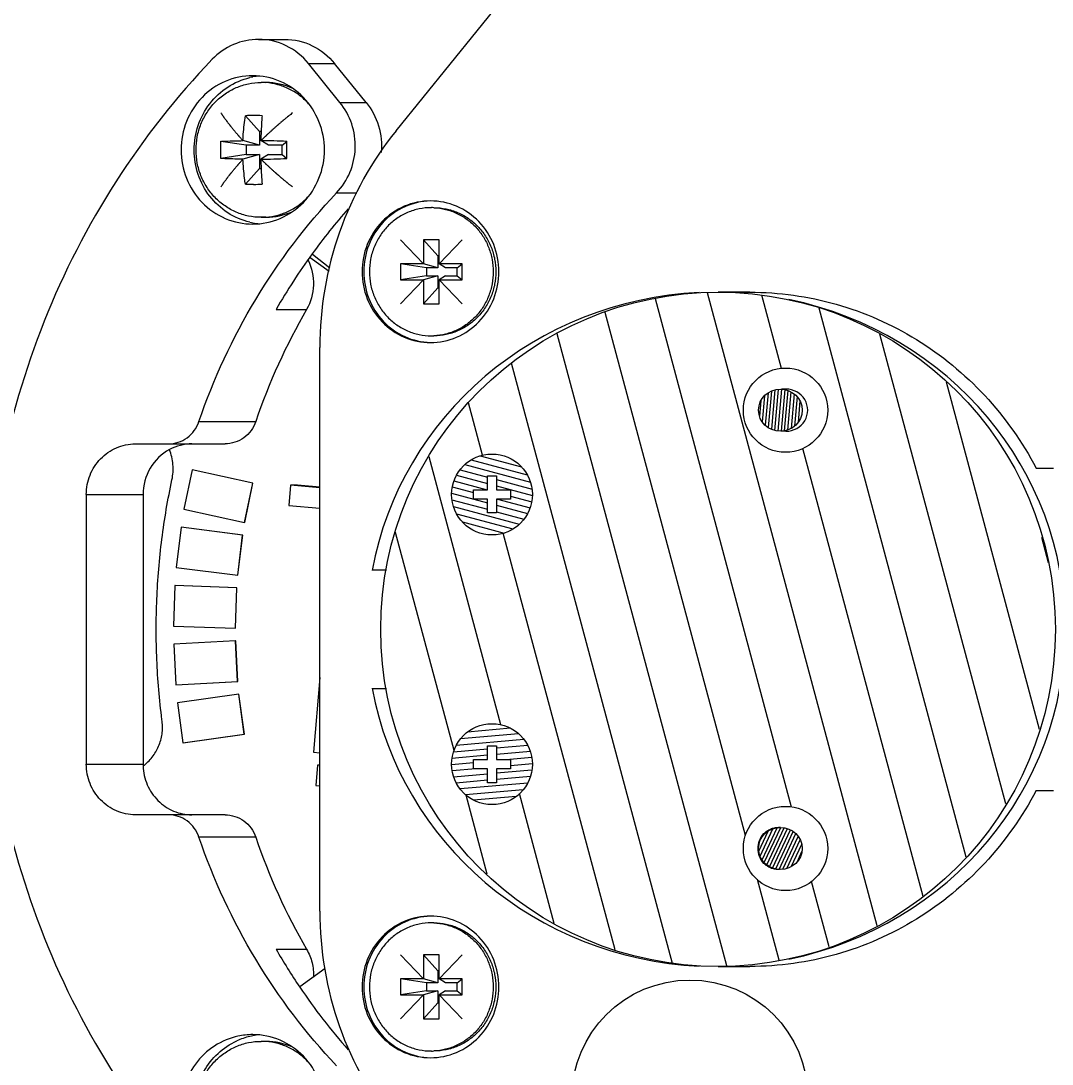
# Model space of a CAD drawing. Header units: millimetres. Extents: x 0 to 841, y 0 to 594.
# Drawn here: x 407.98 to 423.26, y 225.61 to 241.08 of the extents above; entities that cross this region are included whole.
import ezdxf

# ---------------------------------------------------------------- set-up
doc = ezdxf.new("R2010")
doc.units = ezdxf.units.MM
doc.header["$LTSCALE"] = 46.255
doc.layers.get('0').update_dxf_attribs({"linetype": 'CONTINUOUS'})
doc.layers.add('AXIS', color=7, linetype='CONTINUOUS')
doc.layers.add('COSMETIC', color=7, linetype='CONTINUOUS')
doc.styles.get("Standard").update_dxf_attribs({"font": 'txt', "width": 0.85})
doc.dimstyles.get("Standard").update_dxf_attribs({"dimtxt": 3.5, "dimasz": 3.5, "dimexe": 1.5, "dimexo": 1, "dimtad": 1, "dimtxsty": 'STANDARD', "dimcen": 0.09, "dimadec": 0, "dimazin": 0, "dimtol": 1, "dimtp": 0.01, "dimtm": 0.01, "dimtfac": 1, "dimtofl": 0, "dimtmove": 0, "dimatfit": 3, "dimfxl": 1, "dimtolj": 1, "dimarcsym": 0})

msp = doc.modelspace()

# ---------------------------------------------------------------- linework, layer by layer
at = {"color": 7, "linetype": 'CONTINUOUS'}
for p, q in [((413.537, 239.449), (416.073, 242.578)), ((411.498, 240.804), (411.886, 240.804)), ((412.238, 240.447), (412.626, 240.447)), ((412.705, 239.869), (412.238, 240.447)), ((413.094, 239.869), (412.626, 240.447)), ((411.606, 240.165), (411.537, 240.165)), ((412.705, 239.869), (413.094, 239.869)), ((411.514, 239.44), (411.304, 239.672)), ((411.536, 239.44), (411.514, 239.44)), ((411.514, 239.44), (411.514, 239.233)), ((411.315, 239.233), (410.937, 239.291)), ((411.514, 239.233), (411.267, 239.302)), ((411.514, 239.233), (411.315, 239.233)), ((411.315, 239.233), (411.315, 239.096)), ((411.647, 239.233), (411.532, 239.302)), ((411.846, 239.233), (411.647, 239.233)), ((411.846, 239.233), (411.918, 239.291)), ((411.846, 239.096), (411.846, 239.233)), ((411.315, 239.096), (410.937, 239.038)), ((411.514, 239.096), (411.267, 239.027)), ((411.315, 239.096), (411.514, 239.096)), ((411.514, 239.096), (411.514, 238.89)), ((411.647, 239.096), (411.532, 239.027)), ((411.647, 239.096), (411.846, 239.096)), ((411.846, 239.096), (411.918, 239.038)), ((411.514, 238.89), (411.304, 238.657)), ((411.514, 238.89), (411.536, 238.89)), ((412.655, 238.527), (412.957, 238.527)), ((411.606, 238.165), (411.537, 238.165)), ((414.173, 237.833), (413.944, 237.833)), ((414.157, 237.596), (413.944, 237.833)), ((413.944, 237.833), (413.944, 237.477)), ((414.173, 237.477), (414.173, 237.833)), ((412.262, 237.571), (412.544, 237.367)), ((412.297, 237.618), (412.554, 237.417)), ((414.173, 237.596), (414.157, 237.596)), ((414.157, 237.596), (414.157, 237.418)), ((413.944, 237.477), (413.6, 237.477)), ((413.985, 237.418), (413.6, 237.477)), ((413.6, 237.477), (413.6, 237.24)), ((414.157, 237.418), (413.944, 237.477)), ((414.157, 237.418), (413.985, 237.418)), ((413.985, 237.418), (413.985, 237.299)), ((414.518, 237.477), (414.173, 237.477)), ((414.271, 237.418), (414.173, 237.477)), ((414.443, 237.418), (414.271, 237.418)), ((414.443, 237.418), (414.518, 237.477)), ((414.443, 237.299), (414.443, 237.418)), ((414.518, 237.24), (414.518, 237.477)), ((413.985, 237.299), (413.6, 237.24)), ((413.6, 237.24), (413.944, 237.24)), ((414.157, 237.299), (413.944, 237.24)), ((413.944, 237.24), (413.944, 236.883)), ((413.985, 237.299), (414.157, 237.299)), ((414.157, 237.299), (414.157, 237.121)), ((414.271, 237.299), (414.173, 237.24)), ((414.173, 237.24), (414.518, 237.24)), ((414.173, 236.883), (414.173, 237.24)), ((414.271, 237.299), (414.443, 237.299)), ((414.443, 237.299), (414.518, 237.24)), ((414.157, 237.121), (413.944, 236.883)), ((414.157, 237.121), (414.173, 237.121)), ((418.308, 237.055), (418.78, 237.055)), ((413.944, 236.883), (414.173, 236.883)), ((411.757, 236.799), (412.21, 236.799)), ((412.407, 227.875), (412.407, 236.235)), ((419.313, 235.618), (419.248, 235.618)), ((410.615, 235.138), (411.456, 235.138)), ((419.313, 234.993), (419.242, 234.993)), ((409.67, 234.805), (411.001, 234.805)), ((410.513, 234.422), (410.393, 233.835)), ((410.516, 234.422), (410.513, 234.422)), ((411.411, 234.225), (410.513, 234.422)), ((411.413, 234.225), (410.516, 234.422)), ((414.889, 234.329), (415.026, 234.329)), ((414.889, 234.123), (414.889, 234.329)), ((415.026, 234.329), (415.026, 234.123)), ((411.29, 233.638), (411.411, 234.225)), ((411.293, 233.638), (411.413, 234.225)), ((411.413, 234.225), (411.411, 234.225)), ((411.97, 234.193), (411.945, 233.893)), ((412.074, 234.193), (411.97, 234.193)), ((412.407, 234.153), (411.97, 234.193)), ((412.407, 234.163), (412.074, 234.193)), ((414.684, 234.123), (414.889, 234.123)), ((414.684, 233.987), (414.684, 234.123)), ((415.026, 234.123), (415.231, 234.123)), ((415.231, 234.123), (415.231, 233.987)), ((408.945, 234.055), (409.786, 234.055)), ((408.945, 234.055), (408.945, 230.055)), ((409.786, 234.055), (409.786, 230.055)), ((414.889, 233.987), (414.684, 233.987)), ((414.889, 233.781), (414.889, 233.987)), ((415.231, 233.987), (415.026, 233.987)), ((415.026, 233.987), (415.026, 233.781)), ((410.393, 233.835), (411.29, 233.638)), ((411.945, 233.893), (412.407, 233.851)), ((415.026, 233.781), (414.889, 233.781)), ((411.293, 233.638), (411.29, 233.638)), ((410.35, 233.568), (410.279, 232.973)), ((410.352, 233.568), (410.35, 233.568)), ((411.26, 233.453), (410.35, 233.568)), ((411.263, 233.453), (410.352, 233.568)), ((411.19, 232.857), (411.26, 233.453)), ((411.192, 232.857), (411.263, 233.453)), ((411.263, 233.453), (411.26, 233.453)), ((410.279, 232.973), (411.19, 232.857)), ((411.192, 232.857), (411.19, 232.857)), ((413.393, 232.93), (413.182, 232.93)), ((410.258, 232.703), (410.238, 232.103)), ((410.261, 232.703), (410.258, 232.703)), ((411.176, 232.67), (410.258, 232.703)), ((411.178, 232.67), (410.261, 232.703)), ((411.155, 232.07), (411.176, 232.67)), ((411.158, 232.07), (411.178, 232.67)), ((411.178, 232.67), (411.176, 232.67)), ((410.238, 232.103), (411.155, 232.07)), ((411.158, 232.07), (411.155, 232.07)), ((411.157, 231.882), (410.241, 231.833)), ((410.241, 231.833), (410.271, 231.233)), ((411.159, 231.882), (411.157, 231.882)), ((411.187, 231.283), (411.157, 231.882)), ((411.19, 231.283), (411.159, 231.882)), ((412.407, 231.34), (412.313, 230.232)), ((410.271, 231.233), (411.187, 231.283)), ((410.273, 231.233), (411.19, 231.283)), ((411.19, 231.283), (411.187, 231.283)), ((413.182, 231.18), (413.393, 231.18)), ((411.205, 231.096), (410.296, 230.964)), ((411.207, 231.096), (411.205, 231.096)), ((411.285, 230.502), (411.205, 231.096)), ((411.288, 230.502), (411.207, 231.096)), ((410.296, 230.964), (410.377, 230.37)), ((410.377, 230.37), (411.285, 230.502)), ((410.379, 230.37), (411.288, 230.502)), ((411.288, 230.502), (411.285, 230.502)), ((410.379, 230.37), (410.377, 230.37)), ((412.313, 230.232), (412.407, 230.224)), ((414.889, 230.329), (415.026, 230.329)), ((414.889, 230.123), (414.889, 230.329)), ((415.026, 230.329), (415.026, 230.123)), ((414.684, 230.123), (414.889, 230.123)), ((414.684, 229.987), (414.684, 230.123)), ((415.026, 230.123), (415.231, 230.123)), ((415.231, 230.123), (415.231, 229.987)), ((408.945, 230.055), (409.786, 230.055)), ((412.371, 230.041), (412.345, 229.741)), ((412.407, 230.041), (412.371, 230.041)), ((412.407, 230.038), (412.371, 230.041)), ((414.889, 229.987), (414.684, 229.987)), ((414.889, 229.781), (414.889, 229.987)), ((415.231, 229.987), (415.026, 229.987)), ((415.026, 229.987), (415.026, 229.781)), ((415.026, 229.781), (414.889, 229.781)), ((412.345, 229.741), (412.407, 229.736)), ((411.001, 229.305), (409.67, 229.305)), ((419.233, 229.118), (419.203, 229.118)), ((411.456, 228.972), (410.615, 228.972)), ((419.214, 228.493), (419.203, 228.493)), ((411.757, 227.311), (412.21, 227.311)), ((414.173, 227.227), (413.944, 227.227)), ((414.157, 226.989), (413.944, 227.227)), ((413.944, 227.227), (413.944, 226.87)), ((414.173, 226.87), (414.173, 227.227)), ((412.486, 227.023), (412.11, 226.751)), ((414.173, 226.989), (414.157, 226.989)), ((414.157, 226.989), (414.157, 226.811)), ((418.308, 227.055), (418.78, 227.055)), ((413.944, 226.87), (413.6, 226.87)), ((413.985, 226.811), (413.6, 226.87)), ((413.6, 226.87), (413.6, 226.633)), ((414.157, 226.811), (413.944, 226.87)), ((414.518, 226.87), (414.173, 226.87)), ((414.271, 226.811), (414.173, 226.87)), ((414.443, 226.811), (414.518, 226.87)), ((414.518, 226.633), (414.518, 226.87)), ((413.985, 226.692), (413.6, 226.633)), ((414.157, 226.692), (413.944, 226.633)), ((414.157, 226.811), (413.985, 226.811)), ((413.985, 226.811), (413.985, 226.692)), ((413.985, 226.692), (414.157, 226.692)), ((414.157, 226.692), (414.157, 226.514)), ((414.271, 226.692), (414.173, 226.633)), ((414.443, 226.811), (414.271, 226.811)), ((414.271, 226.692), (414.443, 226.692)), ((414.443, 226.692), (414.443, 226.811)), ((414.443, 226.692), (414.518, 226.633)), ((413.6, 226.633), (413.944, 226.633)), ((413.944, 226.633), (413.944, 226.277)), ((414.157, 226.514), (413.944, 226.277)), ((414.157, 226.514), (414.173, 226.514)), ((414.173, 226.633), (414.518, 226.633)), ((414.173, 226.277), (414.173, 226.633)), ((413.944, 226.277), (414.173, 226.277)), ((411.606, 225.945), (411.537, 225.945))]:
    msp.add_line(p, q, dxfattribs=at)
at = {"color": 2, "linetype": 'CONTINUOUS'}
for p, q in [((420.667, 227.659), (418.153, 237.044)), ((419.399, 229.42), (417.38, 236.957)), ((419.249, 235.923), (418.958, 237.011)), ((418.716, 228.996), (416.637, 236.755)), ((421.988, 228.674), (419.806, 236.816)), ((418.438, 227.064), (415.926, 236.439)), ((422.572, 229.467), (420.706, 236.43)), ((417.631, 227.101), (415.247, 236)), ((423.072, 230.572), (421.693, 235.718)), ((418.998, 235.518), (418.964, 235.133)), ((419.05, 235.562), (419.008, 235.081)), ((419.101, 235.589), (419.053, 235.046)), ((419.15, 235.606), (419.099, 235.022)), ((419.2, 235.614), (419.146, 235.005)), ((419.248, 235.616), (419.194, 234.996)), ((419.296, 235.611), (419.242, 234.993)), ((419.343, 235.598), (419.29, 234.998)), ((419.389, 235.577), (419.34, 235.011)), ((419.435, 235.548), (419.39, 235.033)), ((419.48, 235.506), (419.441, 235.067)), ((414.816, 234.637), (414.608, 235.412)), ((418.943, 235.443), (418.923, 235.216)), ((419.522, 235.444), (419.494, 235.12)), ((421.347, 228.095), (419.567, 234.738)), ((415.09, 230.64), (414.025, 234.614)), ((414.651, 234.568), (415.48, 234.346)), ((414.784, 234.628), (415.394, 234.465)), ((414.485, 234.422), (414.889, 234.313)), ((414.556, 234.498), (415.529, 234.238)), ((414.393, 234.255), (414.885, 234.123)), ((414.431, 234.341), (414.889, 234.218)), ((415.026, 234.277), (415.551, 234.136)), ((414.369, 234.166), (414.684, 234.082)), ((415.026, 234.181), (415.556, 234.039)), ((414.359, 234.073), (414.889, 233.931)), ((414.364, 233.976), (414.889, 233.836)), ((415.039, 233.987), (415.523, 233.857)), ((415.231, 234.031), (415.546, 233.946)), ((414.386, 233.875), (415.361, 233.614)), ((415.026, 233.895), (415.485, 233.772)), ((415.026, 233.799), (415.432, 233.69)), ((414.433, 233.767), (415.267, 233.543)), ((414.519, 233.648), (415.136, 233.483)), ((414.397, 230.256), (413.53, 233.492)), ((414.771, 233.485), (414.777, 233.483)), ((416.781, 227.304), (415.125, 233.482)), ((423.207, 233.04), (423.106, 233.419)), ((415.233, 230.588), (414.595, 230.532)), ((415.432, 230.42), (414.426, 230.332)), ((415.351, 230.505), (414.492, 230.43)), ((414.889, 230.28), (414.386, 230.235)), ((415.489, 230.332), (415.026, 230.291)), ((415.527, 230.243), (415.026, 230.199)), ((414.684, 230.076), (414.358, 230.048)), ((414.889, 230.187), (414.365, 230.141)), ((415.549, 230.152), (415.223, 230.123)), ((414.719, 229.987), (414.367, 229.956)), ((414.889, 229.909), (414.389, 229.865)), ((415.55, 229.967), (415.026, 229.921)), ((415.557, 230.06), (415.231, 230.031)), ((414.889, 229.816), (414.428, 229.776)), ((415.488, 229.776), (414.485, 229.688)), ((415.528, 229.872), (415.026, 229.828)), ((415.421, 229.677), (414.567, 229.603)), ((415.879, 227.695), (415.364, 229.619)), ((414.888, 228.423), (414.574, 229.596)), ((415.317, 229.575), (414.686, 229.52)), ((418.913, 228.766), (419.051, 229.062)), ((418.932, 228.693), (419.121, 229.097)), ((418.961, 228.639), (419.182, 229.113)), ((418.994, 228.596), (419.237, 229.117)), ((419.032, 228.562), (419.288, 229.112)), ((419.073, 228.535), (419.336, 229.1)), ((419.116, 228.514), (419.381, 229.081)), ((419.164, 228.501), (419.423, 229.057)), ((419.214, 228.494), (419.462, 229.025)), ((419.268, 228.496), (419.497, 228.985)), ((419.327, 228.507), (419.527, 228.935)), ((419.393, 228.535), (419.549, 228.868)), ((419.479, 228.604), (419.552, 228.761)), ((419.212, 227.148), (418.891, 228.343)), ((419.955, 227.346), (419.695, 228.315))]:
    msp.add_line(p, q, dxfattribs=at)
at = {"color": 7, "linetype": 'CONTINUOUS'}
for centre, radius in [((418.308, 232.055), 5), ((419.308, 235.305), 0.625), ((414.958, 234.055), 0.6), ((414.958, 230.055), 0.6), ((419.308, 228.805), 0.625)]:
    msp.add_circle(centre, radius, dxfattribs=at)
for centre, radius, start, end in [((411.537, 239.231), 0.933, 85.7698, 89.9971), ((411.606, 239.226), 0.938, 64.9096, 89.9707), ((411.424, 236.81), 2.865, 89.9718, 92.3919), ((411.425, 236.561), 3.113, 87.7056, 89.9932), ((412.92, 239.165), 1.988, 176.3378, 183.6622), ((411.389, 226.825), 12.477, 87.5721, 89.3416), ((401.412, 239.165), 10.506, 359.3077, 0.6923), ((411.39, 251.471), 12.445, 270.656, 272.4302), ((411.425, 241.566), 2.911, 267.6274, 270.0089), ((411.424, 241.801), 3.147, 270.019, 272.2821), ((419.723, 232.213), 9.192, 138.5989, 143.9525), ((414.059, 237.423), 0.886, 87.4943, 89.999), ((411.537, 239.098), 0.933, 270.0029, 274.2302), ((411.606, 239.103), 0.938, 270.0293, 295.0904), ((419.799, 232.159), 9.284, 143.9573, 150.0163), ((420.343, 232.107), 9.389, 150.0209, 161.1657), ((414.059, 237.294), 0.886, 270.001, 272.5057), ((410.512, 234.099), 0.706, 90.0718, 118.318), ((410.559, 230.055), 0.773, 180.001, 181.9252), ((409.377, 230.581), 0.689, 306.7439, 307.8506), ((409.376, 230.582), 0.69, 307.8505, 308.6118), ((420.365, 232.013), 9.414, 198.8487, 209.9647), ((414.059, 226.816), 0.886, 87.4943, 89.999), ((419.81, 231.958), 9.297, 209.9854, 214.0692), ((419.723, 231.898), 9.192, 214.0604, 221.403), ((411.537, 225.012), 0.933, 85.7698, 89.9971), ((411.606, 225.007), 0.938, 64.9096, 89.9707), ((414.059, 226.687), 0.886, 270.001, 272.5057)]:
    msp.add_arc(centre, radius, start, end, dxfattribs=at)
for major_axis, start_param, end_param in [((5.176, 0), 1.619491, 2.965687), ((-5.176, 0), 8.063742, 10.785814), ((5.176, 0), -2.965687, -1.619491)]:
    msp.add_ellipse((418.278, 232.055), major_axis=major_axis, ratio=0.965926, start_param=start_param, end_param=end_param, dxfattribs=at)
for centre in [(419.233, 235.305), (419.233, 228.805)]:
    msp.add_ellipse(centre, major_axis=(0.324, 0), ratio=0.965926, dxfattribs=at)
for points, knots in [([(419.426, 221.058), (420.11, 221.075), (421.48, 221.248), (423.444, 221.91), (425.248, 222.95), (426.824, 224.329), (428.115, 225.995), (429.072, 227.886), (429.661, 229.931), (429.86, 232.055), (429.661, 234.179), (429.072, 236.224), (428.115, 238.115), (426.824, 239.781), (425.248, 241.16), (423.444, 242.2), (421.48, 242.862), (420.11, 243.035), (419.426, 243.052)], [0, 0, 0, 0, 0.061428, 0.123033, 0.184947, 0.247252, 0.309973, 0.373072, 0.436459, 0.5, 0.563541, 0.626928, 0.690027, 0.752748, 0.815053, 0.876967, 0.938572, 1, 1, 1, 1]), ([(422.531, 242.575), (423.062, 242.407), (424.103, 241.983), (425.544, 241.105), (426.835, 240.004), (427.943, 238.708), (428.843, 237.249), (429.733, 235.136), (430.226, 232.27), (429.84, 229.387), (429.029, 227.241), (428.185, 225.747), (427.126, 224.408), (425.877, 223.257), (424.47, 222.321), (423.446, 221.856), (422.921, 221.667)], [0, 0, 0, 0, 0.0615, 0.123268, 0.185354, 0.247778, 0.310525, 0.373549, 0.499759, 0.626019, 0.689102, 0.751922, 0.814428, 0.876598, 0.938441, 1, 1, 1, 1]), ([(411.498, 240.804), (411.371, 240.804), (411.115, 240.751), (410.9, 240.6), (410.812, 240.508)], [0, 0, 0, 0, 0.497578, 1, 1, 1, 1]), ([(412.238, 240.447), (412.149, 240.556), (411.922, 240.739), (411.637, 240.804), (411.498, 240.804)], [0, 0, 0, 0, 0.502861, 1, 1, 1, 1]), ([(411.886, 240.804), (412.026, 240.804), (412.31, 240.739), (412.537, 240.556), (412.626, 240.447)], [0, 0, 0, 0, 0.497139, 1, 1, 1, 1]), ([(410.812, 240.508), (410.279, 239.952), (409.317, 238.729), (408.252, 236.65), (407.595, 234.397), (407.374, 232.055), (407.595, 229.713), (408.252, 227.46), (409.317, 225.381), (410.279, 224.158), (410.812, 223.602)], [0, 0, 0, 0, 0.124061, 0.248884, 0.374286, 0.5, 0.625714, 0.751116, 0.875939, 1, 1, 1, 1]), ([(411.537, 238.165), (411.474, 238.165), (411.347, 238.177), (411.165, 238.235), (410.997, 238.328), (410.849, 238.453), (410.729, 238.606), (410.639, 238.78), (410.584, 238.968), (410.565, 239.165), (410.584, 239.361), (410.639, 239.549), (410.729, 239.723), (410.849, 239.876), (410.997, 240.001), (411.165, 240.094), (411.347, 240.152), (411.474, 240.165), (411.537, 240.165)], [0, 0, 0, 0, 0.061435, 0.123031, 0.184931, 0.247224, 0.30994, 0.373043, 0.436442, 0.5, 0.563558, 0.626957, 0.69006, 0.752776, 0.815069, 0.876969, 0.938565, 1, 1, 1, 1]), ([(412.24, 239.85), (412.2, 239.895), (412.11, 239.977), (411.954, 240.073), (411.785, 240.137), (411.666, 240.158), (411.606, 240.162)], [0, 0, 0, 0, 0.251991, 0.502432, 0.751601, 1, 1, 1, 1]), ([(412.655, 238.527), (412.738, 238.615), (412.874, 238.824), (412.952, 239.188), (412.901, 239.556), (412.782, 239.775), (412.705, 239.869)], [0, 0, 0, 0, 0.248694, 0.499592, 0.750723, 1, 1, 1, 1]), ([(413.094, 239.869), (413.176, 239.768), (413.302, 239.528), (413.327, 239.259), (413.315, 239.127)], [0, 0, 0, 0, 0.498157, 1, 1, 1, 1]), ([(411.267, 239.302), (411.268, 239.334), (411.275, 239.458), (411.289, 239.581), (411.304, 239.672)], [0, 0, 0, 0, 0.256942, 1, 1, 1, 1]), ([(411.55, 239.672), (411.547, 239.643), (411.539, 239.519), (411.534, 239.396), (411.532, 239.302)], [0, 0, 0, 0, 0.240693, 1, 1, 1, 1]), ([(413.537, 239.449), (413.175, 239.003), (412.602, 237.974), (412.407, 236.813), (412.407, 236.235)], [0, 0, 0, 0, 0.498142, 1, 1, 1, 1]), ([(410.937, 239.291), (410.962, 239.293), (411.072, 239.298), (411.182, 239.301), (411.267, 239.302)], [0, 0, 0, 0, 0.230975, 1, 1, 1, 1]), ([(411.267, 239.027), (411.238, 239.028), (411.127, 239.029), (411.017, 239.033), (410.937, 239.038)], [0, 0, 0, 0, 0.267403, 1, 1, 1, 1]), ([(411.304, 238.657), (411.299, 238.686), (411.281, 238.809), (411.271, 238.933), (411.267, 239.027)], [0, 0, 0, 0, 0.241752, 1, 1, 1, 1]), ([(411.532, 239.027), (411.533, 238.995), (411.536, 238.872), (411.543, 238.748), (411.55, 238.657)], [0, 0, 0, 0, 0.257721, 1, 1, 1, 1]), ([(410.615, 235.138), (410.83, 235.768), (411.393, 236.981), (412.201, 238.047), (412.655, 238.527)], [0, 0, 0, 0, 0.501654, 1, 1, 1, 1]), ([(411.606, 238.167), (411.666, 238.171), (411.785, 238.192), (411.954, 238.256), (412.11, 238.352), (412.2, 238.434), (412.24, 238.479)], [0, 0, 0, 0, 0.248399, 0.497568, 0.748009, 1, 1, 1, 1]), ([(414.046, 238.408), (413.916, 238.405), (413.653, 238.344), (413.325, 238.108), (413.108, 237.762), (413.057, 237.493), (413.057, 237.358)], [0, 0, 0, 0, 0.245989, 0.494401, 0.746061, 1, 1, 1, 1]), ([(414.059, 238.308), (413.999, 238.308), (413.878, 238.296), (413.705, 238.241), (413.545, 238.153), (413.405, 238.034), (413.291, 237.889), (413.205, 237.724), (413.153, 237.545), (413.135, 237.358), (413.153, 237.172), (413.205, 236.993), (413.291, 236.828), (413.405, 236.683), (413.545, 236.564), (413.705, 236.475), (413.878, 236.421), (413.999, 236.408), (414.059, 236.408)], [0, 0, 0, 0, 0.061435, 0.123031, 0.184931, 0.247224, 0.30994, 0.373043, 0.436442, 0.5, 0.563558, 0.626957, 0.69006, 0.752776, 0.815069, 0.876969, 0.938565, 1, 1, 1, 1]), ([(414.097, 238.307), (414.156, 238.305), (414.273, 238.288), (414.439, 238.229), (414.592, 238.138), (414.726, 238.019), (414.835, 237.876), (414.916, 237.714), (414.965, 237.54), (414.982, 237.358), (414.965, 237.177), (414.916, 237.002), (414.835, 236.84), (414.726, 236.697), (414.592, 236.578), (414.439, 236.487), (414.273, 236.428), (414.156, 236.412), (414.097, 236.409)], [0, 0, 0, 0, 0.06143, 0.12304, 0.184963, 0.247276, 0.31, 0.373096, 0.436472, 0.5, 0.563528, 0.626904, 0.69, 0.752724, 0.815037, 0.87696, 0.93857, 1, 1, 1, 1]), ([(414.098, 238.308), (414.158, 238.308), (414.278, 238.296), (414.451, 238.241), (414.611, 238.153), (414.751, 238.034), (414.866, 237.889), (414.951, 237.724), (415.003, 237.545), (415.021, 237.358), (415.003, 237.172), (414.951, 236.993), (414.866, 236.828), (414.751, 236.683), (414.611, 236.564), (414.451, 236.475), (414.278, 236.421), (414.158, 236.408), (414.098, 236.408)], [0, 0, 0, 0, 0.061435, 0.123031, 0.184931, 0.247224, 0.30994, 0.373043, 0.436442, 0.5, 0.563558, 0.626957, 0.69006, 0.752776, 0.815069, 0.876969, 0.938565, 1, 1, 1, 1]), ([(412.231, 237.528), (412.287, 237.416), (412.344, 237.16), (412.272, 236.907), (412.21, 236.799)], [0, 0, 0, 0, 0.500255, 1, 1, 1, 1]), ([(413.057, 237.358), (413.057, 237.224), (413.108, 236.954), (413.325, 236.609), (413.653, 236.373), (413.916, 236.312), (414.046, 236.309)], [0, 0, 0, 0, 0.253939, 0.505599, 0.754011, 1, 1, 1, 1]), ([(410.16, 234.805), (410.209, 234.805), (410.309, 234.821), (410.444, 234.891), (410.552, 234.999), (410.599, 235.09), (410.615, 235.138)], [0, 0, 0, 0, 0.246981, 0.495467, 0.746451, 1, 1, 1, 1]), ([(411.456, 235.138), (411.44, 235.09), (411.393, 234.999), (411.285, 234.891), (411.15, 234.821), (411.05, 234.805), (411.001, 234.805)], [0, 0, 0, 0, 0.253549, 0.504533, 0.753019, 1, 1, 1, 1]), ([(408.945, 234.055), (408.945, 234.152), (408.982, 234.348), (409.143, 234.598), (409.383, 234.765), (409.575, 234.805), (409.67, 234.805)], [0, 0, 0, 0, 0.253996, 0.505661, 0.75401, 1, 1, 1, 1]), ([(410.177, 234.721), (410.06, 234.658), (409.858, 234.461), (409.786, 234.189), (409.786, 234.055)], [0, 0, 0, 0, 0.496069, 1, 1, 1, 1]), ([(410.215, 234.274), (410.223, 234.311), (410.233, 234.386), (410.232, 234.5), (410.214, 234.612), (410.192, 234.684), (410.178, 234.719)], [0, 0, 0, 0, 0.250133, 0.500431, 0.750509, 1, 1, 1, 1]), ([(410.066, 230.715), (410.029, 231.011), (409.978, 231.606), (409.978, 232.502), (410.053, 233.394), (410.153, 233.983), (410.215, 234.274)], [0, 0, 0, 0, 0.250031, 0.500125, 0.750157, 1, 1, 1, 1]), ([(409.807, 230.043), (409.831, 230.062), (409.877, 230.104), (409.937, 230.176), (409.988, 230.256), (410.027, 230.342), (410.056, 230.432), (410.072, 230.526), (410.076, 230.621), (410.071, 230.684), (410.066, 230.715)], [0, 0, 0, 0, 0.123466, 0.247503, 0.372086, 0.497153, 0.622608, 0.748329, 0.874176, 1, 1, 1, 1]), ([(409.67, 229.305), (409.575, 229.305), (409.383, 229.345), (409.143, 229.512), (408.982, 229.762), (408.945, 229.958), (408.945, 230.055)], [0, 0, 0, 0, 0.24599, 0.494339, 0.746004, 1, 1, 1, 1]), ([(409.787, 230.029), (409.79, 229.934), (409.832, 229.744), (409.994, 229.504), (410.231, 229.343), (410.418, 229.305), (410.511, 229.305)], [0, 0, 0, 0, 0.254015, 0.5056, 0.753933, 1, 1, 1, 1]), ([(410.615, 228.972), (410.599, 229.02), (410.552, 229.111), (410.444, 229.219), (410.309, 229.289), (410.209, 229.305), (410.16, 229.305)], [0, 0, 0, 0, 0.253549, 0.504533, 0.753019, 1, 1, 1, 1]), ([(411.001, 229.305), (411.05, 229.305), (411.15, 229.289), (411.285, 229.219), (411.393, 229.111), (411.44, 229.02), (411.456, 228.972)], [0, 0, 0, 0, 0.246981, 0.495467, 0.746451, 1, 1, 1, 1]), ([(419.203, 228.493), (419.183, 228.493), (419.143, 228.497), (419.086, 228.514), (419.034, 228.544), (418.972, 228.596), (418.916, 228.683), (418.893, 228.805), (418.916, 228.927), (418.972, 229.014), (419.034, 229.066), (419.086, 229.096), (419.143, 229.113), (419.183, 229.118), (419.203, 229.118)], [0, 0, 0, 0, 0.061578, 0.123317, 0.185362, 0.247801, 0.373322, 0.5, 0.626678, 0.752199, 0.814638, 0.876683, 0.938422, 1, 1, 1, 1]), ([(412.655, 225.583), (412.201, 226.063), (411.393, 227.129), (410.83, 228.342), (410.615, 228.972)], [0, 0, 0, 0, 0.498346, 1, 1, 1, 1]), ([(412.407, 227.875), (412.407, 227.297), (412.602, 226.136), (413.175, 225.107), (413.537, 224.661)], [0, 0, 0, 0, 0.501858, 1, 1, 1, 1]), ([(414.046, 227.801), (413.916, 227.798), (413.653, 227.737), (413.325, 227.501), (413.108, 227.156), (413.057, 226.886), (413.057, 226.752)], [0, 0, 0, 0, 0.245989, 0.494401, 0.746061, 1, 1, 1, 1]), ([(414.059, 227.702), (413.999, 227.702), (413.878, 227.689), (413.705, 227.635), (413.545, 227.546), (413.405, 227.427), (413.291, 227.282), (413.205, 227.117), (413.153, 226.938), (413.135, 226.752), (413.153, 226.565), (413.205, 226.386), (413.291, 226.221), (413.405, 226.076), (413.545, 225.957), (413.705, 225.869), (413.878, 225.814), (413.999, 225.802), (414.059, 225.802)], [0, 0, 0, 0, 0.061435, 0.123031, 0.184931, 0.247224, 0.30994, 0.373043, 0.436442, 0.5, 0.563558, 0.626957, 0.69006, 0.752776, 0.815069, 0.876969, 0.938565, 1, 1, 1, 1]), ([(414.097, 227.701), (414.156, 227.698), (414.273, 227.682), (414.439, 227.623), (414.592, 227.532), (414.726, 227.413), (414.835, 227.27), (414.916, 227.108), (414.965, 226.933), (414.982, 226.752), (414.965, 226.57), (414.916, 226.396), (414.835, 226.234), (414.726, 226.091), (414.592, 225.972), (414.439, 225.881), (414.273, 225.822), (414.156, 225.805), (414.097, 225.803)], [0, 0, 0, 0, 0.06143, 0.12304, 0.184963, 0.247276, 0.31, 0.373096, 0.436472, 0.5, 0.563528, 0.626904, 0.69, 0.752724, 0.815037, 0.87696, 0.93857, 1, 1, 1, 1]), ([(414.098, 227.702), (414.158, 227.702), (414.278, 227.689), (414.451, 227.635), (414.611, 227.546), (414.751, 227.427), (414.866, 227.282), (414.951, 227.117), (415.003, 226.938), (415.021, 226.752), (415.003, 226.565), (414.951, 226.386), (414.866, 226.221), (414.751, 226.076), (414.611, 225.957), (414.451, 225.869), (414.278, 225.814), (414.158, 225.802), (414.098, 225.802)], [0, 0, 0, 0, 0.061435, 0.123031, 0.184931, 0.247224, 0.30994, 0.373043, 0.436442, 0.5, 0.563558, 0.626957, 0.69006, 0.752776, 0.815069, 0.876969, 0.938565, 1, 1, 1, 1]), ([(412.21, 227.311), (412.246, 227.249), (412.3, 227.113), (412.315, 226.967), (412.312, 226.895)], [0, 0, 0, 0, 0.498883, 1, 1, 1, 1]), ([(413.057, 226.752), (413.057, 226.617), (413.108, 226.348), (413.325, 226.002), (413.653, 225.766), (413.916, 225.705), (414.046, 225.702)], [0, 0, 0, 0, 0.253939, 0.505599, 0.754011, 1, 1, 1, 1]), ([(411.537, 223.945), (411.474, 223.945), (411.347, 223.958), (411.165, 224.016), (410.997, 224.109), (410.849, 224.234), (410.729, 224.387), (410.639, 224.561), (410.584, 224.749), (410.565, 224.945), (410.584, 225.142), (410.639, 225.33), (410.729, 225.504), (410.849, 225.657), (410.997, 225.782), (411.165, 225.875), (411.347, 225.933), (411.474, 225.945), (411.537, 225.945)], [0, 0, 0, 0, 0.061435, 0.123031, 0.184931, 0.247224, 0.30994, 0.373043, 0.436442, 0.5, 0.563558, 0.626957, 0.69006, 0.752776, 0.815069, 0.876969, 0.938565, 1, 1, 1, 1]), ([(412.24, 225.631), (412.2, 225.676), (412.11, 225.758), (411.954, 225.854), (411.785, 225.918), (411.666, 225.939), (411.606, 225.943)], [0, 0, 0, 0, 0.251991, 0.502432, 0.751601, 1, 1, 1, 1])]:
    msp.add_open_spline(points, degree=3, knots=knots, dxfattribs=at)
at = {"layer": 'AXIS', "color": 7, "linetype": 'CONTINUOUS'}
for p, q in [((418.78, 237.055), (418.308, 237.055)), ((423.023, 234.444), (423.282, 234.444)), ((423.023, 229.666), (423.282, 229.666))]:
    msp.add_line(p, q, dxfattribs=at)
for centre, radius, start, end in [((411.606, 239.235), 1.029, 100.7712, 103.2865), ((411.607, 239.232), 1.033, 95.2766, 100.7704), ((411.606, 239.094), 1.029, 256.7135, 259.2288), ((411.607, 239.097), 1.033, 259.2296, 264.7234), ((411.413, 225.014), 1.031, 90.0259, 102.3941), ((411.607, 225.013), 1.033, 95.2766, 100.7704), ((411.412, 225.016), 1.029, 102.4054, 104.6095), ((411.609, 225.006), 1.04, 103.3169, 114.6728), ((411.606, 225.016), 1.029, 100.7712, 103.2865)]:
    msp.add_arc(centre, radius, start, end, dxfattribs=at)
msp.add_ellipse((419.313, 235.305), major_axis=(0.324, 0), ratio=0.965926, start_param=-1.570795, end_param=1.570798, dxfattribs=at)
for points, knots in [([(411.412, 240.265), (411.274, 240.265), (410.992, 240.207), (410.639, 239.96), (410.404, 239.594), (410.322, 239.165), (410.404, 238.735), (410.639, 238.369), (410.992, 238.123), (411.274, 238.065), (411.412, 238.065)], [0, 0, 0, 0, 0.122993, 0.24717, 0.373006, 0.5, 0.626994, 0.75283, 0.877007, 1, 1, 1, 1]), ([(411.37, 238.092), (411.254, 238.12), (411.028, 238.216), (410.759, 238.467), (410.584, 238.796), (410.524, 239.165), (410.584, 239.533), (410.759, 239.862), (411.028, 240.113), (411.254, 240.21), (411.37, 240.237)], [0, 0, 0, 0, 0.123115, 0.247527, 0.373325, 0.5, 0.626675, 0.752473, 0.876885, 1, 1, 1, 1]), ([(411.412, 238.065), (411.551, 238.065), (411.832, 238.123), (412.185, 238.369), (412.42, 238.735), (412.502, 239.165), (412.42, 239.594), (412.185, 239.96), (411.832, 240.207), (411.551, 240.265), (411.412, 240.265)], [0, 0, 0, 0, 0.122993, 0.24717, 0.373006, 0.5, 0.626994, 0.75283, 0.877007, 1, 1, 1, 1]), ([(414.046, 238.408), (413.914, 238.408), (413.645, 238.353), (413.308, 238.118), (413.084, 237.769), (413.032, 237.495), (413.032, 237.358)], [0, 0, 0, 0, 0.245983, 0.494338, 0.745998, 1, 1, 1, 1]), ([(415.06, 237.358), (415.06, 237.495), (415.008, 237.769), (414.784, 238.118), (414.446, 238.353), (414.178, 238.408), (414.046, 238.408)], [0, 0, 0, 0, 0.254002, 0.505662, 0.754017, 1, 1, 1, 1]), ([(413.032, 237.358), (413.032, 237.222), (413.084, 236.948), (413.308, 236.599), (413.645, 236.364), (413.914, 236.308), (414.046, 236.308)], [0, 0, 0, 0, 0.254002, 0.505662, 0.754017, 1, 1, 1, 1]), ([(414.046, 236.308), (414.178, 236.308), (414.446, 236.364), (414.784, 236.599), (415.008, 236.948), (415.06, 237.222), (415.06, 237.358)], [0, 0, 0, 0, 0.245983, 0.494338, 0.745998, 1, 1, 1, 1]), ([(418.78, 237.055), (419.211, 237.055), (420.079, 236.934), (421.282, 236.402), (422.306, 235.56), (422.818, 234.834), (423.023, 234.444)], [0, 0, 0, 0, 0.247504, 0.4962, 0.746942, 1, 1, 1, 1]), ([(423.023, 229.666), (422.818, 229.276), (422.306, 228.55), (421.282, 227.708), (420.079, 227.176), (419.211, 227.055), (418.78, 227.055)], [0, 0, 0, 0, 0.253058, 0.5038, 0.752496, 1, 1, 1, 1]), ([(414.046, 227.802), (413.914, 227.802), (413.645, 227.746), (413.308, 227.511), (413.084, 227.162), (413.032, 226.888), (413.032, 226.752)], [0, 0, 0, 0, 0.245983, 0.494338, 0.745998, 1, 1, 1, 1]), ([(415.06, 226.752), (415.06, 226.888), (415.008, 227.162), (414.784, 227.511), (414.446, 227.746), (414.178, 227.802), (414.046, 227.802)], [0, 0, 0, 0, 0.254002, 0.505662, 0.754017, 1, 1, 1, 1]), ([(413.032, 226.752), (413.032, 226.615), (413.084, 226.341), (413.308, 225.992), (413.645, 225.757), (413.914, 225.702), (414.046, 225.702)], [0, 0, 0, 0, 0.254002, 0.505662, 0.754017, 1, 1, 1, 1]), ([(414.046, 225.702), (414.178, 225.702), (414.446, 225.757), (414.784, 225.992), (415.008, 226.341), (415.06, 226.615), (415.06, 226.752)], [0, 0, 0, 0, 0.245983, 0.494338, 0.745998, 1, 1, 1, 1]), ([(411.412, 223.845), (411.551, 223.845), (411.832, 223.903), (412.185, 224.15), (412.42, 224.516), (412.502, 224.945), (412.42, 225.375), (412.185, 225.741), (411.832, 225.988), (411.551, 226.045), (411.412, 226.045)], [0, 0, 0, 0, 0.122993, 0.24717, 0.373006, 0.5, 0.626994, 0.75283, 0.877007, 1, 1, 1, 1]), ([(411.153, 226.012), (411.029, 225.98), (410.789, 225.867), (410.515, 225.579), (410.357, 225.21), (410.335, 224.808), (410.451, 224.423), (410.691, 224.105), (411.026, 223.895), (411.285, 223.845), (411.412, 223.845)], [0, 0, 0, 0, 0.123397, 0.248243, 0.374508, 0.501466, 0.628057, 0.753395, 0.877208, 1, 1, 1, 1]), ([(411.37, 223.873), (411.262, 223.899), (411.052, 223.986), (410.794, 224.208), (410.615, 224.502), (410.531, 224.838), (410.551, 225.184), (410.673, 225.508), (410.884, 225.777), (411.074, 225.904), (411.175, 225.951)], [0, 0, 0, 0, 0.122919, 0.247016, 0.372424, 0.49879, 0.625406, 0.751475, 0.876398, 1, 1, 1, 1])]:
    msp.add_open_spline(points, degree=3, knots=knots, dxfattribs=at)
at = {"layer": 'COSMETIC', "color": 7, "linetype": 'CONTINUOUS'}
for p, q in [((413.944, 237.477), (413.6, 237.833)), ((414.173, 237.477), (414.518, 237.833)), ((413.944, 237.24), (413.6, 236.883)), ((414.173, 237.24), (414.518, 236.883)), ((413.944, 226.87), (413.6, 227.227)), ((414.173, 226.87), (414.518, 227.227)), ((413.944, 226.633), (413.6, 226.277)), ((414.173, 226.633), (414.518, 226.277))]:
    msp.add_line(p, q, dxfattribs=at)
for points, knots in [([(410.939, 239.715), (410.944, 239.707), (410.952, 239.696), (410.962, 239.681), (410.968, 239.672), (410.973, 239.664), (410.977, 239.659), (410.979, 239.656), (410.98, 239.654), (410.982, 239.652), (410.983, 239.65), (410.988, 239.644), (410.994, 239.635), (411.003, 239.623), (411.012, 239.611), (411.018, 239.602), (411.023, 239.596), (411.024, 239.594), (411.026, 239.592), (411.027, 239.589), (411.03, 239.586), (411.034, 239.581), (411.041, 239.572), (411.049, 239.562), (411.057, 239.551), (411.063, 239.543), (411.068, 239.536), (411.072, 239.531), (411.075, 239.527), (411.077, 239.525), (411.078, 239.524), (411.079, 239.522), (411.081, 239.52), (411.085, 239.516), (411.089, 239.51), (411.095, 239.503), (411.102, 239.494), (411.111, 239.483), (411.123, 239.469), (411.132, 239.458), (411.139, 239.449), (411.147, 239.439), (411.157, 239.428), (411.168, 239.414), (411.18, 239.401), (411.189, 239.391), (411.194, 239.384), (411.197, 239.381), (411.199, 239.379), (411.201, 239.376), (411.205, 239.372), (411.21, 239.366), (411.218, 239.357), (411.229, 239.345), (411.246, 239.326), (411.259, 239.311), (411.267, 239.302)], [0, 0, 0, 0, 0.0625, 0.09375, 0.125, 0.140625, 0.15625, 0.164062, 0.167969, 0.171875, 0.179688, 0.1875, 0.21875, 0.25, 0.28125, 0.3125, 0.320312, 0.328125, 0.332031, 0.335938, 0.34375, 0.359375, 0.375, 0.40625, 0.4375, 0.453125, 0.46875, 0.484375, 0.492188, 0.496094, 0.5, 0.503906, 0.507812, 0.515625, 0.53125, 0.546875, 0.5625, 0.59375, 0.625, 0.65625, 0.671875, 0.6875, 0.71875, 0.75, 0.78125, 0.8125, 0.820312, 0.828125, 0.832031, 0.835938, 0.84375, 0.859375, 0.875, 0.90625, 0.9375, 1, 1, 1, 1]), ([(412.002, 239.715), (411.993, 239.707), (411.979, 239.696), (411.96, 239.681), (411.948, 239.672), (411.939, 239.664), (411.933, 239.659), (411.928, 239.656), (411.923, 239.652), (411.915, 239.645), (411.903, 239.635), (411.889, 239.623), (411.874, 239.611), (411.862, 239.601), (411.854, 239.594), (411.849, 239.59), (411.844, 239.586), (411.838, 239.581), (411.828, 239.572), (411.816, 239.562), (411.804, 239.551), (411.794, 239.543), (411.787, 239.536), (411.781, 239.531), (411.776, 239.527), (411.772, 239.524), (411.768, 239.52), (411.763, 239.516), (411.757, 239.51), (411.749, 239.503), (411.739, 239.494), (411.726, 239.483), (411.713, 239.471), (411.703, 239.462), (411.697, 239.457), (411.692, 239.452), (411.687, 239.447), (411.678, 239.439), (411.666, 239.428), (411.651, 239.414), (411.637, 239.401), (411.624, 239.389), (411.616, 239.382), (411.611, 239.377), (411.606, 239.372), (411.6, 239.366), (411.585, 239.352), (411.562, 239.33), (411.542, 239.311), (411.532, 239.302)], [0, 0, 0, 0, 0.0625, 0.09375, 0.125, 0.140625, 0.15625, 0.164062, 0.171875, 0.1875, 0.21875, 0.25, 0.28125, 0.3125, 0.328125, 0.335938, 0.34375, 0.359375, 0.375, 0.40625, 0.4375, 0.453125, 0.46875, 0.484375, 0.492188, 0.5, 0.507812, 0.515625, 0.53125, 0.546875, 0.5625, 0.59375, 0.625, 0.640625, 0.65625, 0.664062, 0.671875, 0.6875, 0.71875, 0.75, 0.78125, 0.8125, 0.828125, 0.835938, 0.84375, 0.859375, 0.875, 0.9375, 1, 1, 1, 1]), ([(410.939, 238.615), (410.944, 238.622), (410.952, 238.633), (410.962, 238.648), (410.968, 238.657), (410.973, 238.665), (410.977, 238.67), (410.979, 238.673), (410.98, 238.675), (410.982, 238.677), (410.983, 238.679), (410.988, 238.685), (410.994, 238.694), (411.003, 238.706), (411.012, 238.718), (411.018, 238.727), (411.023, 238.733), (411.024, 238.736), (411.026, 238.737), (411.027, 238.74), (411.03, 238.743), (411.034, 238.748), (411.041, 238.757), (411.049, 238.767), (411.057, 238.778), (411.063, 238.786), (411.068, 238.793), (411.072, 238.798), (411.075, 238.802), (411.077, 238.804), (411.078, 238.805), (411.079, 238.807), (411.081, 238.809), (411.085, 238.813), (411.089, 238.819), (411.095, 238.826), (411.102, 238.835), (411.111, 238.846), (411.123, 238.86), (411.132, 238.871), (411.139, 238.881), (411.147, 238.89), (411.157, 238.901), (411.168, 238.915), (411.18, 238.928), (411.189, 238.938), (411.194, 238.945), (411.197, 238.948), (411.199, 238.95), (411.201, 238.953), (411.205, 238.957), (411.21, 238.963), (411.218, 238.972), (411.229, 238.984), (411.246, 239.003), (411.259, 239.018), (411.267, 239.027)], [0, 0, 0, 0, 0.0625, 0.09375, 0.125, 0.140625, 0.15625, 0.164062, 0.167969, 0.171875, 0.179688, 0.1875, 0.21875, 0.25, 0.28125, 0.3125, 0.320312, 0.328125, 0.332031, 0.335938, 0.34375, 0.359375, 0.375, 0.40625, 0.4375, 0.453125, 0.46875, 0.484375, 0.492188, 0.496094, 0.5, 0.503906, 0.507812, 0.515625, 0.53125, 0.546875, 0.5625, 0.59375, 0.625, 0.65625, 0.671875, 0.6875, 0.71875, 0.75, 0.78125, 0.8125, 0.820312, 0.828125, 0.832031, 0.835938, 0.84375, 0.859375, 0.875, 0.90625, 0.9375, 1, 1, 1, 1]), ([(412.002, 238.615), (411.993, 238.622), (411.979, 238.633), (411.96, 238.648), (411.948, 238.657), (411.939, 238.665), (411.933, 238.67), (411.928, 238.673), (411.923, 238.677), (411.915, 238.684), (411.903, 238.694), (411.889, 238.706), (411.874, 238.718), (411.862, 238.728), (411.854, 238.735), (411.849, 238.739), (411.844, 238.743), (411.838, 238.748), (411.828, 238.757), (411.816, 238.767), (411.804, 238.778), (411.794, 238.786), (411.787, 238.793), (411.781, 238.798), (411.776, 238.802), (411.772, 238.805), (411.768, 238.809), (411.763, 238.813), (411.757, 238.819), (411.749, 238.826), (411.739, 238.835), (411.726, 238.846), (411.713, 238.858), (411.703, 238.867), (411.697, 238.873), (411.692, 238.877), (411.687, 238.882), (411.678, 238.89), (411.666, 238.901), (411.651, 238.915), (411.637, 238.928), (411.624, 238.94), (411.616, 238.947), (411.611, 238.952), (411.606, 238.957), (411.6, 238.963), (411.585, 238.977), (411.562, 238.999), (411.542, 239.018), (411.532, 239.027)], [0, 0, 0, 0, 0.0625, 0.09375, 0.125, 0.140625, 0.15625, 0.164062, 0.171875, 0.1875, 0.21875, 0.25, 0.28125, 0.3125, 0.328125, 0.335938, 0.34375, 0.359375, 0.375, 0.40625, 0.4375, 0.453125, 0.46875, 0.484375, 0.492188, 0.5, 0.507812, 0.515625, 0.53125, 0.546875, 0.5625, 0.59375, 0.625, 0.640625, 0.65625, 0.664062, 0.671875, 0.6875, 0.71875, 0.75, 0.78125, 0.8125, 0.828125, 0.835938, 0.84375, 0.859375, 0.875, 0.9375, 1, 1, 1, 1])]:
    msp.add_open_spline(points, degree=3, knots=knots, dxfattribs=at)

# ---------------------------------------------------------------- leaders
at = {"color": 2, "linetype": 'CONTINUOUS'}
msp.add_leader([(417.891, 225.104), (417.919, 145.322), (424.12, 145.322)], dimstyle='STANDARD', override={"dimtad": 0, "dimldrblk": 'DOTBLANK'}, dxfattribs=at)

doc.saveas('drawing.dxf')
